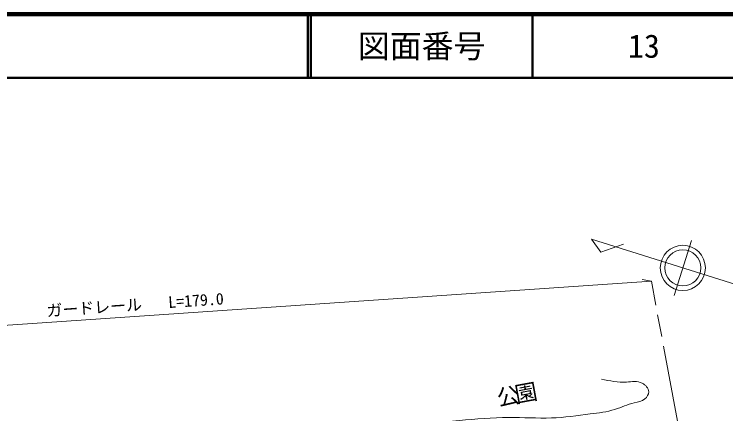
# Model space of a CAD drawing. Units: millimetres, scale not verified. Extents: x 40000 to 680000, y 20000 to 380000.
# Drawn here: x 462694 to 574328, y 317309 to 380000 of the extents above; entities that cross this region are included whole.
import ezdxf
from ezdxf.enums import TextEntityAlignment as Align

# ---------------------------------------------------------------- set-up
doc = ezdxf.new("R2010")
doc.units = ezdxf.units.MM
doc.header["$LTSCALE"] = 1000
doc.linetypes.add('CHAIN', pattern=[18.5, 12, -1.5, 3.5, -1.5])
for name, color, linetype, lineweight in [('M-BGD', 7, 'Continuous', 13), ('M-BMK', 2, 'CHAIN', 13), ('M-BMK-SRVR', 3, 'Continuous', 13), ('M-STR-HTXT', 7, 'Continuous', 13), ('M-TTL', 2, 'Continuous', 140), ('M-TTL-LINE', 7, 'Continuous', 50)]:
    doc.layers.add(name, color=color, linetype=linetype, lineweight=lineweight)
doc.layers.add('M-TTL-TXT', color=7, linetype='Continuous')
doc.styles.add('ＭＳ ゴシック', font='')
doc.styles.get('ＭＳ ゴシック').set_extended_font_data('MS Gothic')

msp = doc.modelspace()

# ---------------------------------------------------------------- linework, layer by layer
at = {"layer": 'M-BGD'}
msp.add_open_spline([(554834, 322736), (556124, 322478), (557414, 322220), (558751, 322288), (559589, 322330), (560445, 322499), (561215, 322113), (561739, 321849), (562223, 321328), (562236, 320776), (562246, 320353), (561979, 319912), (561635, 319634), (561166, 319255), (560555, 319182), (559973, 319043), (558911, 318788), (557946, 318310), (556929, 317990), (555692, 317600), (554379, 317444), (553074, 317277), (551030, 317015), (549005, 316727), (546965, 316653), (544743, 316573), (542503, 316747), (540276, 316740), (537697, 316732), (535135, 316479), (532545, 316256), (531082, 316129), (529609, 316012), (528229, 315542), (527128, 315168), (526085, 314570), (524904, 314489), (524081, 314433), (523191, 314627), (522560, 315129), (522318, 315322), (522113, 315561), (521909, 315800)], degree=3, knots=[0, 0, 0, 0, 1, 1, 1, 2, 2, 2, 3, 3, 3, 4, 4, 4, 5, 5, 5, 6, 6, 6, 7, 7, 7, 8, 8, 8, 9, 9, 9, 10, 10, 10, 11, 11, 11, 12, 12, 12, 13, 13, 13, 14, 14, 14, 14], dxfattribs=at)
at = {"layer": 'M-BMK'}
msp.add_line((570118, 297947), (562668, 338092), dxfattribs=at)
at = {"layer": 'M-BMK-SRVR'}
for p, q in [((577150, 337198), (553271, 344707)), ((553271, 344707), (554724, 342665)), ((554724, 342665), (558259, 343928)), ((566244, 335880), (568944, 344484))]:
    msp.add_line(p, q, dxfattribs=at)
for radius in [3545, 2834]:
    msp.add_circle((567594, 340197), radius, dxfattribs=at)
at = {"layer": 'M-STR-HTXT'}
for p in [(561186, 338382), (456795, 330886)]:
    msp.add_line(p, (562668, 338092), dxfattribs=at)
at = {"layer": 'M-TTL'}
msp.add_line((680000, 380000), (40000, 380000), dxfattribs=at)
at = {"layer": 'M-TTL-LINE'}
for p, q in [((508747, 380000), (508747, 370000)), ((509247, 380000), (509247, 370000)), ((543997, 380000), (543997, 370000)), ((40000, 370000), (680000, 370000))]:
    msp.add_line(p, q, dxfattribs=at)

# ---------------------------------------------------------------- texts
at = {"layer": 'M-BGD', "style": 'ＭＳ ゴシック'}
for s, p in [('公', (538823, 317741)), ('園', (541637, 318263))]:
    msp.add_text(s, height=2566, rotation=10.431, dxfattribs=at).set_placement(p, align=Align.BOTTOM_LEFT)
at = {"layer": 'M-STR-HTXT', "style": 'ＭＳ ゴシック'}
for s, rotation, p in [('L=179.0', 3.842, (486949, 333345)), ('ガードレール', 3.894, (467859, 332004))]:
    msp.add_text(s, height=1833, rotation=rotation, dxfattribs=at).set_placement(p, align=Align.BOTTOM_LEFT)
at = {"layer": 'M-TTL-TXT', "style": 'ＭＳ ゴシック'}
for s, p in [('図面番号', (526622, 375000)), ('13', (561497, 375000))]:
    msp.add_text(s, height=3666, dxfattribs=at).set_placement(p, align=Align.MIDDLE_CENTER)

doc.saveas('drawing.dxf')
